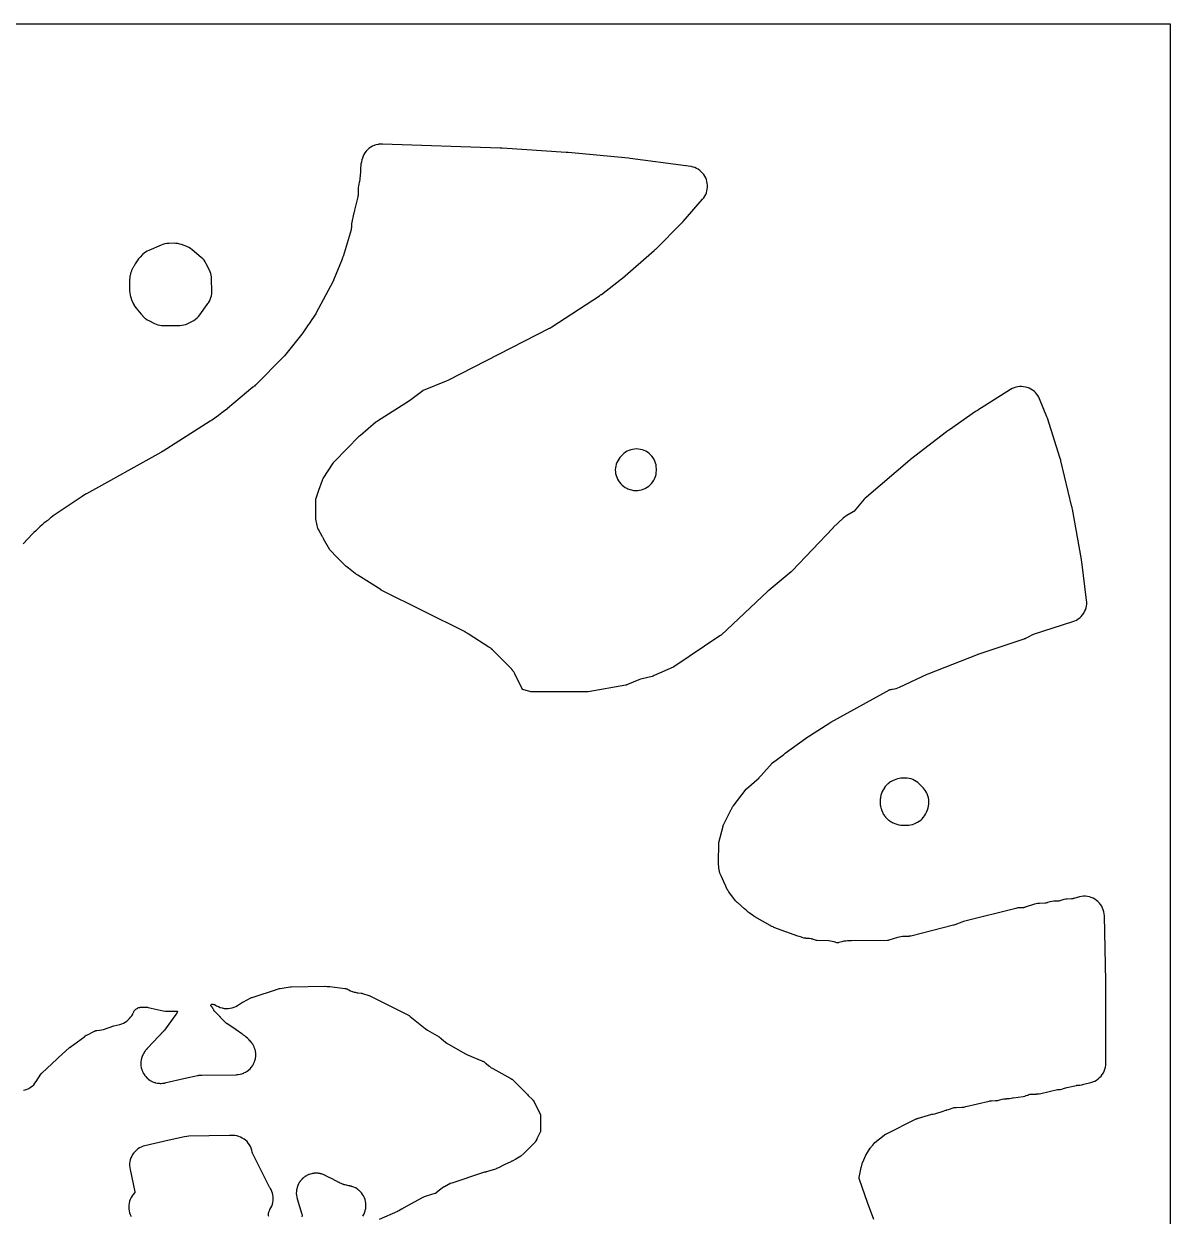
# Model space of a CAD drawing. Header units: millimetres. Extents: x 0 to 300, y 0 to 300.
# Drawn here: x 155.7 to 300, y 150 to 300 of the extents above; entities that cross this region are included whole.
import ezdxf

# ---------------------------------------------------------------- set-up
doc = ezdxf.new("R2010")
doc.units = ezdxf.units.MM
doc.layers.add('CUT', color=7, linetype='CONTINUOUS')

msp = doc.modelspace()

# ---------------------------------------------------------------- linework, layer by layer
at = {"layer": 'CUT'}
for points in [[(0, 0.06), (0, 299.94), (0, 299.95), (0, 299.98), (0, 299.99), (0.01, 300), (0.02, 300), (0.05, 300), (0.06, 300), (299.9, 300), (299.91, 300), (299.94, 300), (299.95, 300), (299.96, 300), (299.96, 299.99), (299.96, 299.98), (299.96, 299.95), (299.96, 299.94), (299.96, 0.06)], [(262.69, 149.56), (261.9, 151.73), (260.87, 154.62), (260.84, 154.73), (260.84, 154.82), (260.84, 154.83), (260.84, 154.84), (260.85, 154.85), (261.1, 156.13), (261.1, 156.14), (261.1, 156.15), (261.11, 156.19), (261.27, 156.74), (261.28, 156.76), (261.29, 156.77), (261.29, 156.78), (261.54, 157.4), (261.65, 157.66), (261.87, 158.01), (262.21, 158.54), (262.33, 158.7), (262.39, 158.75), (262.56, 158.94), (262.81, 159.26), (262.82, 159.27), (263.96, 160.18), (264.01, 160.22), (264.02, 160.22), (264.04, 160.24), (264.06, 160.26), (264.08, 160.27), (264.09, 160.27), (264.11, 160.29), (264.12, 160.3), (264.13, 160.3), (264.17, 160.32), (264.19, 160.33), (268, 162.23), (268.02, 162.24), (268.05, 162.25), (268.07, 162.26), (268.09, 162.27), (268.12, 162.28), (268.15, 162.29), (268.24, 162.32), (268.3, 162.34), (268.31, 162.34), (269.97, 162.83), (270.09, 162.84), (270.35, 162.88), (270.61, 162.95), (271.26, 163.17), (271.73, 163.32), (271.82, 163.35), (271.85, 163.36), (271.86, 163.36), (272.05, 163.42), (272.77, 163.65), (272.78, 163.65), (272.79, 163.66), (272.8, 163.66), (272.81, 163.66), (272.82, 163.66), (272.84, 163.67), (272.85, 163.67), (272.87, 163.67), (272.89, 163.67), (272.9, 163.67), (272.91, 163.67), (273.02, 163.67), (273.77, 163.71), (273.79, 163.71), (273.83, 163.71), (274, 163.73), (274.01, 163.73), (274.24, 163.78), (277.19, 164.48), (277.26, 164.49), (277.3, 164.49), (277.46, 164.51), (277.47, 164.51), (278, 164.53), (278.28, 164.56), (278.55, 164.62), (278.81, 164.71), (279.05, 164.74), (279.35, 164.78), (279.43, 164.8), (279.45, 164.8), (279.46, 164.8), (279.47, 164.8), (279.49, 164.8), (279.5, 164.8), (279.57, 164.8), (279.73, 164.81), (279.96, 164.84), (280.14, 164.89), (280.15, 164.89), (280.16, 164.89), (280.17, 164.9), (280.19, 164.9), (281.46, 165.07), (281.66, 165.11), (281.86, 165.16), (282.05, 165.23), (282.1, 165.25), (282.17, 165.28), (282.2, 165.3), (282.21, 165.3), (282.23, 165.31), (282.24, 165.31), (282.31, 165.33), (282.32, 165.33), (282.4, 165.34), (282.45, 165.34), (282.47, 165.34), (282.49, 165.34), (282.5, 165.34), (282.51, 165.34), (282.53, 165.34), (283.11, 165.36), (283.15, 165.37), (283.23, 165.38), (283.24, 165.38), (283.25, 165.38), (283.39, 165.39), (283.42, 165.4), (283.44, 165.4), (283.46, 165.4), (283.67, 165.44), (285.77, 165.92), (285.78, 165.92), (285.79, 165.92), (285.8, 165.92), (285.88, 165.92), (286.1, 165.94), (286.32, 165.98), (286.54, 166.04), (286.98, 166.18), (288.17, 166.45), (288.18, 166.45), (288.19, 166.45), (288.2, 166.46), (288.32, 166.46), (288.37, 166.47), (288.38, 166.47), (288.39, 166.47), (288.42, 166.47), (288.53, 166.49), (288.54, 166.49), (288.56, 166.49), (288.6, 166.49), (288.61, 166.49), (288.8, 166.52), (288.84, 166.53), (288.85, 166.53), (288.98, 166.56), (289.08, 166.59), (289.99, 166.82), (290.24, 166.89), (290.47, 166.99), (290.69, 167.12), (290.9, 167.26), (291.09, 167.43), (291.27, 167.61), (291.42, 167.81), (291.56, 168.03), (291.67, 168.26), (291.76, 168.49), (291.82, 168.74), (291.86, 168.99), (291.86, 169.04), (291.86, 169.05), (291.87, 169.24), (291.87, 169.28), (291.87, 169.29), (291.85, 179.53), (291.85, 179.58), (291.68, 187.79), (291.66, 188.04), (291.62, 188.29), (291.55, 188.53), (291.46, 188.76), (291.35, 188.98), (291.21, 189.2), (291.06, 189.39), (290.88, 189.57), (290.69, 189.73), (290.48, 189.87), (290.27, 189.99), (290.03, 190.09), (289.8, 190.16), (289.55, 190.21), (289.3, 190.24), (289.05, 190.24), (288.8, 190.21), (288.56, 190.16), (287.86, 189.98), (287.74, 189.95), (287.7, 189.94), (287.64, 189.93), (287.56, 189.93), (287, 189.9), (286.85, 189.89), (286.59, 189.84), (286.33, 189.77), (286.09, 189.68), (286.05, 189.66), (286.03, 189.65), (285.97, 189.64), (285.32, 189.62), (285.06, 189.59), (284.8, 189.54), (284.54, 189.46), (284.47, 189.43), (284.45, 189.42), (284.33, 189.38), (284.32, 189.37), (284.31, 189.37), (284.3, 189.37), (284.29, 189.37), (284.22, 189.37), (283.53, 189.34), (283.32, 189.32), (283.11, 189.28), (282.9, 189.23), (281.71, 188.86), (281.66, 188.84), (281.57, 188.81), (281.54, 188.8), (281.51, 188.8), (281.06, 188.79), (280.8, 188.77), (280.54, 188.72), (274.11, 187.11), (274.11, 187.1), (273.96, 187.07), (273.75, 186.99), (272.85, 186.64), (272.73, 186.6), (272.71, 186.59), (267.32, 185.24), (267.3, 185.24), (267.22, 185.22), (267.21, 185.22), (267.14, 185.21), (267.1, 185.2), (266.3, 185.17), (266.29, 185.17), (266.09, 185.15), (266.07, 185.15), (265.88, 185.11), (265.85, 185.11), (265.7, 185.07), (265.67, 185.06), (265.64, 185.05), (264.58, 184.72), (264.56, 184.72), (264.5, 184.7), (264.48, 184.69), (264.47, 184.69), (264.44, 184.69), (264.41, 184.69), (259.85, 184.63), (259.51, 184.62), (259.44, 184.62), (259.38, 184.62), (259.37, 184.62), (259.35, 184.62), (259.14, 184.61), (259.13, 184.61), (258.9, 184.58), (258.67, 184.52), (258.28, 184.41), (258.24, 184.4), (258.19, 184.38), (258.16, 184.37), (258.15, 184.37), (258.14, 184.37), (258.12, 184.37), (258.11, 184.37), (258.05, 184.39), (258.04, 184.39), (257.68, 184.5), (257.65, 184.51), (257.44, 184.57), (257.22, 184.6), (257.21, 184.6), (257, 184.62), (256.97, 184.62), (255.54, 184.66), (255.5, 184.66), (255.49, 184.66), (255.45, 184.68), (255.2, 184.77), (255.07, 184.81), (254.99, 184.84), (254.93, 184.85), (254.91, 184.85), (254.87, 184.86), (254.84, 184.87), (254.81, 184.88), (254.79, 184.88), (254.58, 184.91), (254.55, 184.92), (254.25, 184.94), (254.17, 184.95), (254.12, 184.96), (254.04, 184.97), (253.93, 184.97), (253.91, 184.97), (253.89, 184.98), (253.86, 184.99), (253.68, 185.05), (253.64, 185.06), (253.58, 185.08), (253.43, 185.13), (253.28, 185.18), (253.13, 185.23), (250.09, 186.33), (250.08, 186.34), (249.9, 186.43), (249.83, 186.46), (249.76, 186.49), (249.75, 186.5), (249.74, 186.5), (249.69, 186.53), (249.66, 186.55), (249.65, 186.56), (247.71, 187.66), (247.59, 187.74), (247.52, 187.79), (247.41, 187.87), (247.01, 188.16), (247, 188.17), (246.95, 188.2), (246.89, 188.25), (246.88, 188.26), (246.61, 188.49), (246.39, 188.68), (245.51, 189.44), (245.5, 189.45), (245.49, 189.45), (245.48, 189.46), (245.46, 189.48), (245.42, 189.52), (245.34, 189.6), (245.31, 189.63), (245.31, 189.64), (245.29, 189.66), (245.27, 189.68), (244.42, 190.82), (244.38, 190.87), (244.35, 190.91), (244.31, 190.96), (244.31, 190.97), (244.29, 191), (244.24, 191.08), (244.23, 191.1), (244.22, 191.12), (244.21, 191.14), (244.17, 191.23), (244.16, 191.25), (244.15, 191.27), (244.14, 191.29), (244.13, 191.31), (244.05, 191.5), (244.04, 191.52), (243.81, 192.05), (243.65, 192.42), (243.64, 192.43), (243.47, 192.82), (243.32, 193.16), (243.21, 193.56), (243.2, 193.61), (243.2, 193.62), (243.18, 193.69), (243.17, 193.73), (243.17, 193.76), (243.16, 193.81), (243.15, 194.4), (243.19, 197.01), (243.71, 199.08), (243.72, 199.13), (243.73, 199.16), (243.74, 199.18), (243.75, 199.2), (243.77, 199.24), (244.74, 201.16), (244.77, 201.22), (244.84, 201.36), (244.85, 201.4), (244.86, 201.42), (244.87, 201.43), (244.91, 201.48), (244.97, 201.56), (246.61, 203.73), (246.62, 203.75), (246.63, 203.76), (246.65, 203.78), (248.23, 205.16), (248.24, 205.17), (248.47, 205.4), (248.49, 205.42), (249.88, 206.99), (249.88, 207), (249.89, 207.01), (249.9, 207.02), (249.91, 207.02), (249.92, 207.03), (251.34, 208.07), (251.54, 208.23), (254.06, 210.08), (254.08, 210.09), (254.13, 210.12), (257.15, 212.06), (257.28, 212.14), (264.63, 216.23), (264.64, 216.23), (264.65, 216.23), (264.66, 216.24), (264.67, 216.24), (264.86, 216.27), (265, 216.29), (265.04, 216.3), (265.26, 216.34), (265.48, 216.39), (265.69, 216.45), (265.89, 216.54), (269.37, 218.17), (269.51, 218.24), (275.72, 220.67), (275.78, 220.69), (275.81, 220.7), (275.82, 220.7), (281.6, 222.65), (281.62, 222.66), (281.7, 222.69), (281.85, 222.74), (282.07, 222.85), (282.67, 223.16), (282.7, 223.18), (282.72, 223.19), (282.75, 223.2), (282.76, 223.2), (282.77, 223.2), (287.73, 224.8), (287.97, 224.89), (288.19, 225), (288.4, 225.13), (288.59, 225.28), (288.77, 225.45), (288.94, 225.64), (289.08, 225.84), (289.2, 226.05), (289.3, 226.28), (289.38, 226.51), (289.43, 226.75), (289.46, 227), (289.47, 227.25), (289.45, 227.49), (288.84, 232.32), (288.84, 232.33), (288.81, 232.5), (288.8, 232.55), (288.8, 232.57), (288.8, 232.6), (287.66, 238.93), (287.63, 239.1), (287.61, 239.18), (287.59, 239.24), (286.21, 245.02), (286.19, 245.09), (286.13, 245.31), (284.52, 250.39), (284.45, 250.58), (283.53, 252.82), (283.43, 253.04), (283.31, 253.25), (283.16, 253.44), (283, 253.62), (282.83, 253.79), (282.63, 253.93), (282.43, 254.06), (282.21, 254.17), (281.98, 254.25), (281.75, 254.31), (281.51, 254.35), (281.27, 254.37), (281.03, 254.36), (280.79, 254.33), (280.55, 254.28), (280.32, 254.2), (280.1, 254.11), (279.89, 253.99), (275.76, 251.39), (275.7, 251.36), (275.47, 251.21), (272.2, 248.94), (272.16, 248.92), (272.11, 248.88), (271.99, 248.8), (271.97, 248.78), (271.88, 248.72), (271.82, 248.68), (267.3, 245.19), (267.21, 245.11), (261.74, 240.46), (261.6, 240.33), (261.47, 240.19), (260.19, 238.71), (260.15, 238.67), (260.14, 238.66), (260.13, 238.65), (260.12, 238.64), (260.11, 238.63), (260.06, 238.6), (259.29, 238.16), (259.03, 237.99), (258.8, 237.8), (257.61, 236.66), (257.57, 236.62), (257.54, 236.59), (257.5, 236.55), (252.4, 231.2), (252.38, 231.18), (252.36, 231.16), (252.28, 231.08), (249.51, 228.76), (249.45, 228.71), (249.34, 228.62), (243.45, 223.11), (243.35, 223.03), (243.34, 223.02), (243.3, 222.99), (237.51, 219.1), (237.48, 219.08), (237.46, 219.07), (237.42, 219.06), (235.03, 218), (234.91, 217.94), (234.89, 217.93), (234.78, 217.9), (233.52, 217.61), (233.31, 217.55), (233.11, 217.48), (231.7, 216.88), (231.57, 216.83), (231.54, 216.82), (231.5, 216.8), (231.49, 216.8), (231.47, 216.79), (231.46, 216.79), (226.74, 215.98), (226.71, 215.97), (226.68, 215.97), (226.66, 215.97), (226.65, 215.97), (226.59, 215.97), (219.67, 215.95), (219.62, 215.95), (219.58, 215.95), (219.57, 215.95), (219.56, 215.95), (219.53, 215.96), (218.52, 216.24), (218.49, 216.25), (218.47, 216.26), (218.45, 216.29), (218.41, 216.35), (217.5, 218.24), (217.37, 218.48), (217.23, 218.66), (217.2, 218.71), (217.15, 218.77), (217.09, 218.85), (217.02, 218.92), (216.92, 219.03), (214.74, 221.2), (214.68, 221.26), (214.54, 221.38), (214.48, 221.44), (214.33, 221.54), (214.25, 221.6), (211.77, 223.18), (211.74, 223.2), (211.72, 223.21), (211.64, 223.26), (211.55, 223.32), (211.54, 223.33), (211.52, 223.34), (211.51, 223.35), (211.49, 223.36), (211.44, 223.39), (211.35, 223.44), (211.33, 223.45), (211.31, 223.46), (211.3, 223.47), (211.28, 223.48), (211.26, 223.49), (211.24, 223.5), (200.79, 228.7), (200.7, 228.76), (200.69, 228.76), (200.67, 228.78), (197.76, 230.63), (197.73, 230.65), (197.71, 230.66), (197.63, 230.71), (197.6, 230.73), (197.58, 230.74), (197.56, 230.75), (197.54, 230.76), (197.53, 230.77), (197.49, 230.8), (197.48, 230.81), (197.43, 230.85), (196.38, 231.68), (196.33, 231.71), (196.29, 231.74), (196.26, 231.77), (196.25, 231.77), (196.24, 231.78), (196.23, 231.79), (196.19, 231.83), (195.33, 232.71), (195.32, 232.72), (195.31, 232.73), (195.29, 232.75), (195.25, 232.79), (195.17, 232.87), (194.25, 233.83), (193.44, 235.22), (193.43, 235.24), (193.42, 235.25), (193.33, 235.41), (193.3, 235.46), (192.79, 236.39), (192.78, 236.4), (192.77, 236.41), (192.77, 236.42), (192.77, 236.43), (192.77, 236.44), (192.76, 236.44), (192.76, 236.45), (192.75, 236.49), (192.75, 236.5), (192.74, 236.51), (192.74, 236.52), (192.74, 236.53), (192.6, 237.11), (192.46, 237.7), (192.46, 237.71), (192.45, 237.76), (192.45, 237.77), (192.45, 240.15), (192.45, 240.16), (192.46, 240.17), (192.46, 240.18), (192.46, 240.19), (192.86, 241.33), (193.29, 242.58), (193.3, 242.61), (193.3, 242.62), (193.31, 242.64), (193.35, 242.7), (193.41, 242.79), (194.65, 244.72), (194.71, 244.81), (194.72, 244.82), (194.72, 244.83), (194.75, 244.88), (194.77, 244.9), (194.8, 244.95), (194.81, 244.96), (197.93, 248.14), (197.94, 248.15), (197.95, 248.16), (197.96, 248.17), (198.07, 248.26), (200.01, 249.91), (200.04, 249.93), (200.1, 249.98), (200.23, 250.07), (204.24, 252.61), (204.41, 252.72), (205.91, 253.86), (205.99, 253.91), (206.03, 253.93), (208.91, 255.08), (209.12, 255.17), (221.88, 261.71), (221.93, 261.73), (222.18, 261.88), (228.14, 265.77), (228.3, 265.89), (228.39, 265.96), (228.4, 265.96), (230.94, 267.94), (231.04, 268.02), (235.04, 271.48), (235.17, 271.6), (235.22, 271.65), (235.23, 271.66), (238.48, 274.91), (238.52, 274.96), (238.54, 274.98), (238.58, 275.02), (238.69, 275.14), (241.13, 277.93), (241.28, 278.12), (241.41, 278.32), (241.52, 278.54), (241.61, 278.76), (241.68, 278.99), (241.72, 279.22), (241.75, 279.46), (241.75, 279.7), (241.72, 279.94), (241.68, 280.18), (241.61, 280.41), (241.52, 280.63), (241.41, 280.84), (241.28, 281.04), (241.13, 281.23), (240.96, 281.4), (240.78, 281.56), (240.58, 281.7), (240.37, 281.81), (240.15, 281.91), (239.93, 281.99), (239.69, 282.04), (239.3, 282.11), (239.08, 282.14), (239.01, 282.14), (232.02, 283.06), (232, 283.07), (231.82, 283.09), (224.22, 283.8), (224.1, 283.81), (223.95, 283.82), (215.9, 284.35), (215.74, 284.36), (215.67, 284.36), (200.85, 284.87), (200.84, 284.87), (200.8, 284.87), (200.61, 284.87), (200.55, 284.86), (200.42, 284.85), (200.41, 284.85), (200.4, 284.85), (200.39, 284.84), (200.37, 284.84), (200.34, 284.84), (200.3, 284.84), (200.05, 284.78), (199.9, 284.72), (199.86, 284.71), (199.82, 284.7), (199.59, 284.6), (199.37, 284.48), (199.17, 284.34), (198.98, 284.17), (198.81, 283.99), (198.65, 283.79), (198.52, 283.58), (198.41, 283.36), (198.33, 283.12), (198.26, 282.88), (198.22, 282.63), (198.21, 282.6), (198.15, 282.38), (198.12, 282.16), (198.12, 282.15), (198.1, 281.93), (198.1, 281.91), (198.08, 281.35), (197.95, 280.12), (197.94, 280.08), (197.87, 279.85), (197.83, 279.61), (197.81, 279.37), (197.78, 278.49), (197.78, 278.48), (197.78, 278.44), (197.78, 278.43), (197.78, 278.42), (197.77, 278.39), (197.76, 278.36), (197.75, 278.28), (197.74, 278.25), (197.34, 276.58), (197.28, 276.32), (197.26, 276.22), (197.17, 275.85), (197.03, 275.28), (197.03, 275.27), (196.99, 275.06), (196.97, 274.85), (196.94, 274.38), (196.93, 274.27), (196.93, 274.22), (196.93, 274.21), (196.93, 274.19), (196.9, 274.08), (195.89, 270.75), (195.86, 270.67), (195.85, 270.64), (195.83, 270.58), (195.81, 270.52), (195.8, 270.48), (195.77, 270.41), (194.71, 267.75), (194.69, 267.71), (194.67, 267.68), (194.66, 267.66), (194.59, 267.54), (192.52, 263.64), (192.47, 263.56), (192.47, 263.55), (192.46, 263.54), (192.45, 263.53), (191.98, 262.82), (191.76, 262.49), (191.58, 262.22), (191.53, 262.16), (191.52, 262.14), (190.84, 261.14), (190.84, 261.13), (190.79, 261.07), (190.77, 261.03), (190.76, 261.01), (190.74, 260.98), (190.7, 260.94), (188.52, 258.23), (188.49, 258.2), (188.48, 258.19), (188.47, 258.18), (188.46, 258.16), (188.43, 258.13), (188.41, 258.11), (184.9, 254.6), (184.84, 254.53), (184.74, 254.43), (184.68, 254.38), (184.66, 254.36), (184.62, 254.33), (184.56, 254.28), (181.37, 251.59), (181.36, 251.58), (181.35, 251.57), (181.32, 251.55), (181.3, 251.53), (181.28, 251.51), (180.64, 251.05), (180.42, 250.89), (180.22, 250.74), (179.46, 250.19), (179.45, 250.19), (179.44, 250.18), (179.42, 250.17), (179.41, 250.17), (179.36, 250.13), (179.34, 250.12), (179.33, 250.11), (179.31, 250.1), (179.25, 250.07), (179.22, 250.05), (179.19, 250.03), (173.28, 246.26), (173.27, 246.26), (173.21, 246.23), (173.15, 246.19), (173.14, 246.18), (173.13, 246.18), (173.12, 246.17), (173.11, 246.17), (173.08, 246.16), (173.06, 246.15), (172.96, 246.09), (163.61, 240.88), (163.58, 240.86), (163.44, 240.78), (163.37, 240.74), (163.06, 240.53), (159.43, 238.09), (159.39, 238.07), (159.37, 238.05), (159.36, 238.05), (159.16, 237.9), (159.14, 237.88), (158.78, 237.57), (158.72, 237.53), (158.71, 237.52), (158.66, 237.48), (158.64, 237.47), (158.48, 237.36), (158.3, 237.22), (158.13, 237.07), (158.02, 236.96), (157.74, 236.73), (157.52, 236.53), (157.48, 236.48), (157.47, 236.47), (157.24, 236.23), (156.99, 236.01), (156.86, 235.89), (156.84, 235.87), (156.8, 235.82), (155.65, 234.6)], [(155.67, 165.83), (155.91, 165.89), (156.14, 165.97), (156.37, 166.08), (156.58, 166.21), (156.78, 166.36), (156.97, 166.53), (157.13, 166.72), (157.28, 166.92), (157.87, 167.86), (157.91, 167.92), (157.92, 167.93), (157.96, 167.98), (157.98, 168), (159.92, 169.78), (160.09, 169.95), (160.1, 169.96), (161.44, 171.18), (161.5, 171.23), (161.52, 171.25), (161.56, 171.28), (163.39, 172.62), (163.41, 172.63), (163.46, 172.67), (163.5, 172.7), (163.52, 172.71), (163.53, 172.71), (163.59, 172.75), (163.65, 172.79), (164.61, 173.27), (164.66, 173.29), (164.72, 173.33), (164.73, 173.33), (164.74, 173.33), (164.75, 173.33), (164.76, 173.33), (164.77, 173.34), (164.8, 173.34), (164.84, 173.34), (164.9, 173.35), (165.24, 173.39), (165.5, 173.43), (165.74, 173.5), (167.07, 173.94), (167.81, 174.13), (168.04, 174.2), (168.26, 174.29), (168.47, 174.4), (168.67, 174.53), (168.85, 174.68), (169.02, 174.85), (169.17, 175.03), (169.31, 175.22), (169.43, 175.43), (169.46, 175.49), (169.5, 175.58), (169.53, 175.64), (169.56, 175.71), (169.56, 175.72), (169.57, 175.73), (169.63, 175.82), (169.66, 175.86), (169.68, 175.9), (169.7, 175.91), (169.75, 175.97), (169.83, 176.03), (169.91, 176.1), (169.97, 176.13), (170.01, 176.16), (170.06, 176.18), (170.07, 176.19), (170.18, 176.23), (170.22, 176.25), (170.25, 176.25), (170.32, 176.27), (170.36, 176.28), (170.41, 176.29), (170.44, 176.29), (170.5, 176.29), (170.53, 176.29), (170.58, 176.29), (171.04, 176.3), (171.17, 176.29), (171.19, 176.29), (171.27, 176.28), (171.3, 176.28), (171.38, 176.26), (173.28, 175.85), (173.55, 175.8), (173.83, 175.79), (175.01, 175.8), (175.06, 175.8), (175.07, 175.8), (175.07, 175.79), (175.05, 175.74), (175.04, 175.72), (175.03, 175.69), (175.02, 175.66), (175.02, 175.65), (175.01, 175.64), (175, 175.62), (174.99, 175.58), (174.99, 175.57), (174.98, 175.56), (174.98, 175.55), (174.98, 175.54), (174.97, 175.53), (174.96, 175.52), (174.95, 175.5), (174.95, 175.49), (174.94, 175.48), (174.92, 175.45), (174.9, 175.43), (174.88, 175.41), (174.87, 175.39), (173.42, 173.4), (173.38, 173.35), (173.37, 173.34), (173.33, 173.3), (173.33, 173.29), (173.32, 173.28), (173.24, 173.2), (173.19, 173.15), (173.07, 173.03), (173.05, 172.99), (173.04, 172.98), (173.01, 172.95), (173, 172.94), (172.97, 172.91), (172.95, 172.89), (172.94, 172.88), (172.92, 172.86), (172.91, 172.85), (172.78, 172.72), (172.72, 172.66), (171.25, 171.08), (171.24, 171.07), (171.2, 171.03), (171.19, 171.02), (171.17, 170.98), (171.16, 170.97), (171.14, 170.95), (171.09, 170.9), (171.08, 170.88), (171.08, 170.87), (171.04, 170.83), (171.03, 170.82), (171, 170.79), (170.98, 170.76), (170.95, 170.71), (170.93, 170.69), (170.88, 170.61), (170.87, 170.6), (170.86, 170.59), (170.85, 170.56), (170.84, 170.55), (170.84, 170.54), (170.83, 170.52), (170.82, 170.51), (170.82, 170.5), (170.81, 170.48), (170.8, 170.47), (170.78, 170.44), (170.77, 170.43), (170.77, 170.42), (170.75, 170.4), (170.74, 170.38), (170.74, 170.37), (170.73, 170.36), (170.73, 170.35), (170.72, 170.33), (170.71, 170.31), (170.69, 170.27), (170.68, 170.25), (170.66, 170.21), (170.66, 170.2), (170.64, 170.17), (170.64, 170.16), (170.63, 170.14), (170.62, 170.12), (170.62, 170.11), (170.62, 170.1), (170.61, 170.08), (170.6, 170.05), (170.59, 170.02), (170.58, 170), (170.56, 169.94), (170.55, 169.93), (170.54, 169.89), (170.54, 169.87), (170.54, 169.86), (170.53, 169.85), (170.52, 169.8), (170.52, 169.79), (170.52, 169.77), (170.51, 169.72), (170.5, 169.7), (170.5, 169.68), (170.49, 169.65), (170.48, 169.61), (170.46, 169.45), (170.46, 169.44), (170.45, 169.37), (170.45, 169.26), (170.45, 169.2), (170.45, 169.19), (170.45, 169.12), (170.46, 169.08), (170.46, 169.04), (170.46, 168.99), (170.46, 168.97), (170.46, 168.96), (170.46, 168.94), (170.46, 168.92), (170.46, 168.91), (170.47, 168.9), (170.47, 168.88), (170.5, 168.71), (170.5, 168.7), (170.51, 168.64), (170.56, 168.47), (170.58, 168.4), (170.65, 168.24), (170.65, 168.23), (170.67, 168.18), (170.76, 168.01), (170.76, 168), (170.78, 167.96), (170.89, 167.8), (170.89, 167.79), (170.91, 167.75), (171.04, 167.6), (171.04, 167.59), (171.06, 167.56), (171.21, 167.42), (171.21, 167.41), (171.23, 167.39), (171.23, 167.38), (171.37, 167.26), (171.39, 167.25), (171.39, 167.24), (171.41, 167.23), (171.42, 167.22), (171.44, 167.2), (171.62, 167.08), (171.63, 167.07), (171.64, 167.07), (171.81, 166.98), (171.82, 166.97), (171.83, 166.96), (172.06, 166.86), (172.09, 166.85), (172.1, 166.85), (172.17, 166.83), (172.2, 166.82), (172.27, 166.8), (172.29, 166.79), (172.53, 166.74), (172.77, 166.71), (172.88, 166.7), (172.94, 166.7), (172.99, 166.7), (173.02, 166.7), (173.18, 166.71), (173.23, 166.72), (173.25, 166.72), (173.26, 166.72), (173.3, 166.73), (173.43, 166.75), (173.44, 166.75), (173.5, 166.76), (173.65, 166.8), (174, 166.88), (175.49, 167.22), (176.41, 167.43), (177.21, 167.61), (177.58, 167.7), (177.6, 167.7), (177.61, 167.7), (177.64, 167.71), (177.66, 167.71), (177.67, 167.71), (177.68, 167.71), (177.74, 167.72), (177.76, 167.72), (177.77, 167.72), (177.78, 167.72), (177.79, 167.72), (177.85, 167.72), (177.87, 167.72), (177.93, 167.72), (177.99, 167.72), (178.03, 167.73), (178.06, 167.73), (178.1, 167.73), (178.12, 167.73), (182.45, 167.8), (182.57, 167.81), (182.65, 167.81), (182.69, 167.81), (182.93, 167.85), (183.17, 167.91), (183.17, 167.92), (183.4, 168), (183.42, 168.01), (183.61, 168.1), (183.62, 168.11), (183.66, 168.13), (183.71, 168.16), (183.79, 168.21), (183.82, 168.23), (183.83, 168.24), (184.01, 168.38), (184.02, 168.39), (184.19, 168.54), (184.2, 168.55), (184.35, 168.72), (184.36, 168.73), (184.5, 168.92), (184.5, 168.93), (184.55, 169.01), (184.57, 169.04), (184.6, 169.08), (184.62, 169.12), (184.63, 169.13), (184.63, 169.14), (184.64, 169.17), (184.72, 169.34), (184.73, 169.36), (184.73, 169.37), (184.76, 169.46), (184.79, 169.52), (184.81, 169.57), (184.81, 169.59), (184.86, 169.81), (184.87, 169.81), (184.87, 169.83), (184.88, 169.9), (184.89, 169.95), (184.89, 169.98), (184.9, 170.05), (184.9, 170.07), (184.91, 170.29), (184.91, 170.31), (184.9, 170.53), (184.9, 170.54), (184.9, 170.55), (184.9, 170.56), (184.89, 170.64), (184.87, 170.77), (184.87, 170.78), (184.86, 170.79), (184.86, 170.8), (184.82, 170.95), (184.81, 171.01), (184.8, 171.03), (184.73, 171.23), (184.72, 171.25), (184.72, 171.26), (184.71, 171.28), (184.7, 171.3), (184.63, 171.45), (184.61, 171.48), (184.53, 171.62), (184.53, 171.63), (184.52, 171.65), (184.51, 171.66), (184.5, 171.67), (184.5, 171.68), (184.49, 171.69), (184.46, 171.73), (184.45, 171.75), (184.43, 171.77), (184.42, 171.78), (184.36, 171.86), (184.35, 171.87), (184.34, 171.88), (184.34, 171.89), (184.32, 171.91), (184.3, 171.93), (184.2, 172.04), (184.19, 172.05), (184.19, 172.06), (184.18, 172.07), (184.04, 172.21), (183.9, 172.35), (183.87, 172.38), (183.72, 172.52), (183.7, 172.53), (183.65, 172.57), (183.63, 172.59), (183.61, 172.61), (183.53, 172.67), (183.52, 172.67), (183.36, 172.78), (183.27, 172.85), (183.15, 172.93), (182.44, 173.42), (181.26, 174.23), (181.23, 174.25), (181.2, 174.28), (181.16, 174.31), (181.15, 174.32), (180.77, 174.7), (180.57, 174.91), (180.52, 174.97), (180.51, 174.98), (180.5, 174.99), (180.5, 175), (180.49, 175.01), (180.48, 175.02), (180.44, 175.06), (180.43, 175.06), (180.42, 175.07), (180.41, 175.09), (180.38, 175.11), (180.34, 175.15), (179.74, 175.75), (179.73, 175.76), (179.73, 175.77), (179.7, 175.8), (179.69, 175.81), (179.69, 175.82), (179.68, 175.84), (179.67, 175.84), (179.66, 175.86), (179.66, 175.87), (179.66, 175.88), (179.65, 175.89), (179.65, 175.9), (179.65, 175.91), (179.64, 175.92), (179.63, 175.92), (179.63, 175.93), (179.63, 175.94), (179.62, 175.95), (179.6, 175.99), (179.6, 176), (179.55, 176.08), (179.52, 176.13), (179.5, 176.15), (179.48, 176.19), (179.48, 176.2), (179.47, 176.21), (179.46, 176.22), (179.46, 176.23), (179.45, 176.24), (179.45, 176.25), (179.44, 176.26), (179.39, 176.33), (179.35, 176.37), (179.35, 176.38), (179.34, 176.39), (179.32, 176.41), (179.3, 176.43), (179.29, 176.45), (179.27, 176.47), (179.24, 176.5), (179.24, 176.51), (179.26, 176.55), (179.3, 176.64), (179.35, 176.65), (179.39, 176.65), (179.44, 176.66), (179.48, 176.66), (179.52, 176.65), (179.59, 176.64), (179.64, 176.63), (179.71, 176.61), (179.74, 176.61), (179.77, 176.6), (179.78, 176.59), (179.86, 176.56), (179.99, 176.48), (180.21, 176.36), (180.45, 176.26), (180.69, 176.19), (180.94, 176.14), (181.19, 176.12), (181.44, 176.13), (181.69, 176.15), (181.94, 176.21), (182.18, 176.29), (182.41, 176.39), (182.63, 176.51), (183.24, 176.91), (183.28, 176.93), (183.36, 176.97), (184.3, 177.45), (184.39, 177.49), (184.42, 177.5), (184.44, 177.51), (187.65, 178.57), (187.84, 178.62), (187.85, 178.62), (187.87, 178.63), (187.89, 178.63), (187.9, 178.63), (187.97, 178.65), (189.23, 178.85), (189.32, 178.87), (189.33, 178.87), (189.34, 178.87), (189.35, 178.87), (193.59, 178.94), (193.62, 178.94), (193.63, 178.94), (193.66, 178.93), (193.89, 178.9), (194.13, 178.88), (194.15, 178.88), (194.19, 178.88), (194.2, 178.88), (194.21, 178.88), (194.22, 178.88), (196.11, 178.64), (196.15, 178.64), (196.16, 178.64), (196.17, 178.63), (196.24, 178.62), (196.32, 178.61), (196.39, 178.58), (196.51, 178.53), (196.53, 178.52), (196.54, 178.51), (196.6, 178.48), (196.83, 178.36), (196.84, 178.35), (197.06, 178.26), (197.07, 178.25), (197.09, 178.25), (197.3, 178.18), (197.32, 178.18), (197.4, 178.16), (197.55, 178.12), (197.56, 178.12), (197.67, 178.11), (197.78, 178.1), (197.79, 178.1), (197.8, 178.1), (197.81, 178.1), (198.17, 178.07), (198.25, 178.06), (198.36, 178.03), (199.13, 177.78), (199.19, 177.76), (199.25, 177.73), (199.26, 177.72), (204.05, 175.34), (204.14, 175.29), (204.15, 175.28), (204.16, 175.27), (204.17, 175.26), (204.18, 175.26), (204.19, 175.25), (204.2, 175.24), (204.34, 175.11), (206.22, 173.6), (206.53, 173.39), (207.97, 172.55), (207.98, 172.54), (208, 172.52), (208.07, 172.48), (208.13, 172.43), (208.14, 172.42), (208.16, 172.41), (208.23, 172.34), (208.58, 172.06), (208.73, 171.93), (208.77, 171.9), (208.96, 171.75), (208.99, 171.73), (209.16, 171.63), (211.3, 170.43), (211.55, 170.31), (213.37, 169.54), (213.44, 169.51), (213.49, 169.49), (213.55, 169.47), (213.57, 169.46), (213.58, 169.45), (213.59, 169.45), (213.72, 169.33), (213.77, 169.29), (213.78, 169.28), (213.79, 169.27), (213.81, 169.26), (213.9, 169.19), (214.22, 168.93), (214.29, 168.86), (214.3, 168.86), (214.35, 168.82), (214.49, 168.72), (214.54, 168.68), (214.68, 168.6), (214.74, 168.56), (217.02, 167.31), (217.15, 167.24), (217.16, 167.24), (217.17, 167.23), (217.25, 167.16), (218.49, 165.93), (218.88, 165.53), (219.04, 165.36), (219.11, 165.29), (219.2, 165.2), (219.72, 164.67), (219.73, 164.65), (219.76, 164.62), (219.83, 164.56), (219.84, 164.56), (219.85, 164.56), (219.86, 164.55), (219.86, 164.54), (219.87, 164.54), (219.87, 164.53), (219.88, 164.51), (219.89, 164.5), (219.9, 164.46), (220.69, 162.85), (220.71, 162.79), (220.72, 162.77), (220.72, 162.76), (220.72, 162.73), (220.72, 160.68), (220.72, 160.64), (220.72, 160.62), (220.71, 160.6), (220.71, 160.59), (220.7, 160.57), (220.28, 159.73), (220.26, 159.69), (220.26, 159.68), (220.15, 159.47), (220.13, 159.44), (220.11, 159.4), (220.09, 159.36), (220.09, 159.35), (220.08, 159.33), (220.05, 159.3), (218.62, 157.87), (218.28, 157.53), (217.62, 157.16), (217.19, 156.93), (217.18, 156.92), (217.16, 156.91), (217.14, 156.9), (217.05, 156.86), (216.99, 156.83), (216.17, 156.44), (215.46, 156.1), (215.21, 155.99), (215.17, 155.97), (214.94, 155.89), (213.92, 155.56), (213.89, 155.55), (213.86, 155.55), (213.67, 155.52), (213.43, 155.45), (209.6, 154.17), (209.57, 154.16), (209.37, 154.09), (209.21, 154), (209.18, 153.99), (208.64, 153.7), (208.62, 153.69), (208.58, 153.67), (208.57, 153.66), (208.55, 153.65), (208.41, 153.57), (208.4, 153.56), (208.2, 153.41), (207.61, 152.92), (207.57, 152.89), (207.55, 152.87), (207.54, 152.87), (207.52, 152.86), (207.51, 152.86), (207.48, 152.85), (207.46, 152.85), (206.37, 152.53), (206.11, 152.44), (205.86, 152.32), (203.46, 150.99), (203.38, 150.94), (203.37, 150.94), (203.32, 150.91), (203.25, 150.86), (202.93, 150.69), (202.77, 150.62), (202.75, 150.61), (202.73, 150.6), (200.42, 149.57)], [(186.55, 149.97), (186.53, 150.05), (186.53, 150.06), (186.51, 150.16), (186.51, 150.18), (186.51, 150.21), (186.52, 150.27), (186.52, 150.34), (186.52, 150.38), (186.52, 150.39), (186.53, 150.41), (186.54, 150.48), (186.55, 150.5), (186.58, 150.6), (186.58, 150.61), (186.62, 150.7), (186.66, 150.78), (186.67, 150.79), (186.7, 150.85), (186.82, 151.05), (186.92, 151.27), (187, 151.49), (187.05, 151.72), (187.09, 151.96), (187.1, 152.19), (187.09, 152.43), (187.06, 152.67), (187, 152.9), (186.92, 153.12), (186.83, 153.34), (186.71, 153.54), (186.67, 153.6), (186.66, 153.62), (186.65, 153.64), (184.51, 157.92), (184.48, 157.97), (184.47, 158.01), (184.46, 158.06), (184.46, 158.07), (184.4, 158.31), (184.33, 158.55), (184.23, 158.77), (184.11, 158.99), (183.97, 159.19), (183.81, 159.38), (183.63, 159.55), (183.43, 159.7), (183.22, 159.83), (183, 159.95), (182.77, 160.03), (182.53, 160.1), (182.29, 160.14), (182.05, 160.16), (181.8, 160.15), (181.68, 160.14), (181.61, 160.14), (176.48, 160.06), (176.22, 160.04), (175.96, 160), (174.03, 159.56), (174.02, 159.56), (170.97, 158.86), (170.74, 158.79), (170.51, 158.7), (170.29, 158.59), (170.09, 158.46), (169.9, 158.31), (169.72, 158.15), (169.56, 157.96), (169.42, 157.76), (169.3, 157.55), (169.2, 157.33), (169.12, 157.1), (169.07, 156.86), (169.04, 156.62), (169.03, 156.38), (169.05, 156.13), (169.09, 155.89), (169.7, 153.04), (169.71, 152.98), (169.71, 152.97), (169.71, 152.96), (169.7, 152.95), (169.69, 152.94), (169.67, 152.93), (169.66, 152.92), (169.5, 152.74), (169.35, 152.54), (169.23, 152.33), (169.12, 152.11), (169.04, 151.88), (168.98, 151.64), (168.94, 151.4), (168.93, 151.15), (168.94, 150.9), (168.98, 150.66), (169.04, 150.42), (169.12, 150.19), (169.23, 149.97)], [(198.37, 149.98), (198.39, 150), (198.51, 150.21), (198.61, 150.43), (198.69, 150.66), (198.73, 150.88), (198.74, 150.9), (198.77, 151.14), (198.78, 151.38), (198.76, 151.61), (198.76, 151.62), (198.73, 151.86), (198.66, 152.08), (198.66, 152.09), (198.58, 152.32), (198.48, 152.54), (198.35, 152.74), (198.2, 152.94), (198.04, 153.12), (198.03, 153.12), (197.86, 153.28), (197.85, 153.28), (197.67, 153.42), (197.46, 153.55), (197.24, 153.65), (197.01, 153.73), (197, 153.73), (196.99, 153.73), (196.95, 153.74), (196.91, 153.76), (196.86, 153.77), (196.78, 153.79), (196.77, 153.79), (196.76, 153.79), (196.73, 153.8), (196.69, 153.81), (196.63, 153.82), (196.16, 153.92), (196.08, 153.94), (196.02, 153.95), (196.01, 153.95), (196, 153.96), (195.98, 153.97), (195.83, 154.03), (195.77, 154.06), (195.73, 154.08), (195.45, 154.2), (195.44, 154.21), (195.43, 154.22), (195.42, 154.23), (195.41, 154.23), (195.39, 154.24), (195.38, 154.25), (194.53, 154.68), (194.52, 154.69), (194.08, 154.91), (193.66, 155.12), (193.65, 155.13), (193.63, 155.14), (193.61, 155.15), (193.6, 155.15), (193.58, 155.16), (193.49, 155.2), (193.48, 155.21), (193.47, 155.21), (193.41, 155.23), (193.25, 155.29), (193.17, 155.31), (193.1, 155.33), (193.07, 155.34), (193.01, 155.36), (192.88, 155.38), (192.85, 155.38), (192.84, 155.38), (192.77, 155.39), (192.73, 155.39), (192.7, 155.4), (192.68, 155.4), (192.52, 155.41), (192.51, 155.41), (192.5, 155.4), (192.48, 155.4), (192.45, 155.4), (192.27, 155.39), (192.21, 155.38), (192.04, 155.36), (192.03, 155.36), (191.97, 155.34), (191.79, 155.3), (191.74, 155.28), (191.62, 155.24), (191.56, 155.22), (191.55, 155.21), (191.51, 155.19), (191.33, 155.11), (191.29, 155.08), (191.2, 155.03), (191.18, 155.02), (191.12, 154.99), (191.1, 154.97), (191.09, 154.95), (191.08, 154.95), (191.02, 154.91), (190.99, 154.89), (190.92, 154.84), (190.9, 154.82), (190.89, 154.81), (190.87, 154.79), (190.85, 154.77), (190.79, 154.71), (190.75, 154.68), (190.74, 154.67), (190.72, 154.65), (190.71, 154.64), (190.7, 154.63), (190.69, 154.62), (190.68, 154.61), (190.67, 154.59), (190.58, 154.49), (190.57, 154.48), (190.56, 154.47), (190.55, 154.46), (190.5, 154.39), (190.49, 154.38), (190.48, 154.36), (190.43, 154.29), (190.41, 154.26), (190.39, 154.22), (190.33, 154.12), (190.31, 154.09), (190.3, 154.08), (190.3, 154.07), (190.29, 154.05), (190.2, 153.86), (190.19, 153.83), (190.18, 153.8), (190.17, 153.78), (190.15, 153.74), (190.11, 153.62), (190.11, 153.61), (190.11, 153.6), (190.06, 153.39), (190.05, 153.38), (190.05, 153.36), (190.04, 153.3), (190.04, 153.28), (190.04, 153.27), (190.04, 153.26), (190.04, 153.25), (190.03, 153.23), (190.03, 153.22), (190.02, 153.17), (190.02, 153.15), (190.02, 153.14), (190.02, 153.12), (190.01, 152.89), (190.01, 152.88), (190.01, 152.87), (190.01, 152.8), (190.02, 152.71), (190.02, 152.67), (190.02, 152.65), (190.02, 152.64), (190.02, 152.63), (190.06, 152.4), (190.06, 152.39), (190.12, 152.16), (190.72, 150.23), (190.74, 150.18), (190.74, 150.16), (190.74, 150.14), (190.73, 150.11), (190.72, 149.92)]]:
    msp.add_lwpolyline(points, dxfattribs=at)
for points in [[(169.56, 264.67), (169.69, 264.46), (169.7, 264.44), (169.85, 264.25), (169.86, 264.23), (170.49, 263.48), (170.64, 263.3), (170.65, 263.29), (170.66, 263.28), (170.82, 263.11), (170.82, 263.1), (171.01, 262.94), (171.02, 262.93), (171.23, 262.78), (171.45, 262.66), (172.16, 262.31), (172.38, 262.22), (172.6, 262.14), (172.82, 262.09), (173.05, 262.06), (173.28, 262.05), (175.35, 262.06), (175.62, 262.08), (175.88, 262.12), (176.13, 262.19), (176.38, 262.29), (176.61, 262.41), (177.1, 262.7), (177.32, 262.84), (177.52, 263), (177.7, 263.19), (177.86, 263.39), (178.79, 264.68), (178.81, 264.7), (178.9, 264.83), (178.96, 264.9), (179.08, 265.11), (179.19, 265.33), (179.27, 265.56), (179.33, 265.8), (179.37, 266.04), (179.38, 266.29), (179.38, 266.3), (179.38, 266.33), (179.36, 267.93), (179.35, 268.16), (179.31, 268.38), (179.26, 268.61), (179.18, 268.82), (179.09, 269.03), (178.69, 269.82), (178.56, 270.04), (178.42, 270.25), (178.25, 270.44), (178.06, 270.61), (176.92, 271.56), (176.7, 271.72), (176.47, 271.86), (176.22, 271.97), (175.57, 272.22), (175.34, 272.3), (175.11, 272.35), (174.87, 272.38), (174.63, 272.39), (173.99, 272.38), (173.96, 272.38), (173.75, 272.36), (173.72, 272.36), (173.5, 272.32), (173.47, 272.32), (173.23, 272.26), (173, 272.17), (171.44, 271.49), (171.23, 271.39), (171.03, 271.27), (170.85, 271.13), (170.67, 270.97), (170.35, 270.65), (170.16, 270.43), (170.15, 270.42), (169.99, 270.18), (169.98, 270.17), (169.84, 269.94), (169.73, 269.79), (169.59, 269.55), (169.57, 269.49), (169.56, 269.47), (169.55, 269.46), (169.54, 269.45), (169.47, 269.33), (169.46, 269.31), (169.36, 269.15), (169.32, 269.05), (169.28, 268.95), (169.22, 268.77), (169.21, 268.75), (169.16, 268.58), (169.15, 268.55), (169.14, 268.52), (169.09, 268.34), (169.08, 268.3), (169.06, 268.15), (169.05, 268.08), (169.05, 268.06), (169.05, 268.05), (169.04, 267.83), (169.04, 267.81), (169.04, 267.8), (169.04, 267.67), (169.04, 266.41), (169.05, 266.17), (169.06, 266.14), (169.07, 266.1), (169.09, 265.93), (169.1, 265.91), (169.11, 265.88), (169.12, 265.85), (169.14, 265.7), (169.15, 265.68), (169.22, 265.47), (169.23, 265.46), (169.23, 265.45), (169.24, 265.43), (169.25, 265.42), (169.45, 264.92), (169.45, 264.91), (169.45, 264.9), (169.56, 264.68)], [(230.16, 243.65), (230.19, 243.41), (230.24, 243.18), (230.32, 242.95), (230.42, 242.73), (230.53, 242.52), (230.67, 242.32), (230.83, 242.14), (231, 241.97), (231.19, 241.82), (231.39, 241.69), (231.6, 241.58), (231.73, 241.52), (231.96, 241.43), (232.2, 241.36), (232.45, 241.31), (232.69, 241.29), (232.94, 241.3), (233.19, 241.32), (233.43, 241.38), (233.67, 241.45), (233.9, 241.55), (233.94, 241.57), (234.16, 241.7), (234.36, 241.84), (234.55, 242.01), (234.72, 242.19), (234.88, 242.39), (235.01, 242.6), (235.12, 242.83), (235.21, 243.07), (235.27, 243.31), (235.31, 243.56), (235.32, 243.81), (235.32, 244.02), (235.31, 244.27), (235.27, 244.51), (235.21, 244.75), (235.13, 244.98), (235.02, 245.2), (234.9, 245.41), (234.75, 245.61), (234.59, 245.79), (234.41, 245.95), (234.21, 246.1), (234, 246.22), (233.78, 246.33), (233.55, 246.41), (233.31, 246.47), (233.07, 246.51), (232.82, 246.52), (232.57, 246.51), (232.33, 246.47), (232.09, 246.41), (231.86, 246.33), (231.64, 246.22), (231.43, 246.1), (231.23, 245.95), (231.05, 245.79), (230.88, 245.62), (230.72, 245.44), (230.58, 245.25), (230.45, 245.04), (230.35, 244.83), (230.26, 244.6), (230.2, 244.37), (230.17, 244.13), (230.15, 243.89)], [(264.05, 200.33), (264.13, 200.23), (264.15, 200.21), (264.19, 200.15), (264.29, 200.05), (264.32, 200.02), (264.33, 200.01), (264.36, 199.98), (264.46, 199.88), (264.51, 199.85), (264.53, 199.83), (264.54, 199.82), (264.56, 199.81), (264.65, 199.74), (264.66, 199.74), (264.67, 199.73), (264.69, 199.71), (264.72, 199.7), (264.73, 199.69), (264.74, 199.68), (264.86, 199.61), (264.89, 199.59), (264.94, 199.57), (265, 199.54), (265.02, 199.53), (265.04, 199.52), (265.05, 199.52), (265.07, 199.5), (265.1, 199.49), (265.32, 199.39), (265.33, 199.39), (265.57, 199.3), (265.82, 199.23), (266.07, 199.19), (266.33, 199.18), (266.82, 199.18), (267.06, 199.19), (267.3, 199.23), (267.54, 199.29), (267.77, 199.37), (267.99, 199.47), (268.16, 199.56), (268.37, 199.69), (268.57, 199.83), (268.75, 200), (268.92, 200.18), (269.07, 200.38), (269.19, 200.59), (269.3, 200.81), (269.42, 201.1), (269.51, 201.35), (269.57, 201.6), (269.6, 201.86), (269.61, 202.12), (269.59, 202.38), (269.54, 202.63), (269.47, 202.88), (269.37, 203.12), (269.29, 203.29), (269.19, 203.49), (269.07, 203.68), (268.93, 203.86), (268.77, 204.02), (268.39, 204.39), (268.21, 204.55), (268.02, 204.69), (267.81, 204.81), (267.59, 204.92), (267.36, 205), (267.13, 205.05), (266.89, 205.09), (266.65, 205.1), (266.3, 205.1), (266.08, 205.09), (265.86, 205.06), (265.64, 205.01), (265.43, 204.94), (265.23, 204.86), (265.12, 204.81), (265.1, 204.8), (265.02, 204.76), (264.87, 204.69), (264.77, 204.62), (264.66, 204.56), (264.56, 204.48), (264.53, 204.46), (264.49, 204.43), (264.46, 204.4), (264.43, 204.37), (264.38, 204.32), (264.36, 204.3), (264.34, 204.29), (264.32, 204.27), (264.31, 204.26), (264.3, 204.25), (264.28, 204.23), (264.12, 204.05), (264.11, 204.04), (263.97, 203.84), (263.96, 203.81), (263.84, 203.62), (263.74, 203.42), (263.64, 203.19), (263.57, 202.96), (263.57, 202.94), (263.51, 202.72), (263.5, 202.6), (263.5, 202.57), (263.5, 202.54), (263.49, 202.52), (263.49, 202.51), (263.49, 202.5), (263.49, 202.47), (263.48, 202.28), (263.48, 202.22), (263.48, 202), (263.49, 201.76), (263.51, 201.64), (263.53, 201.52), (263.56, 201.39), (263.58, 201.29), (263.62, 201.17), (263.63, 201.14), (263.64, 201.11), (263.66, 201.06), (263.67, 201.04), (263.68, 201.03), (263.7, 200.99), (263.72, 200.95), (263.73, 200.93), (263.73, 200.92), (263.73, 200.91), (263.76, 200.85), (263.77, 200.84), (263.81, 200.74), (263.86, 200.63), (263.91, 200.55), (263.92, 200.53), (263.96, 200.47), (263.99, 200.42), (264, 200.41), (264, 200.4)]]:
    msp.add_lwpolyline(points, close=True, dxfattribs=at)

doc.saveas('drawing.dxf')
